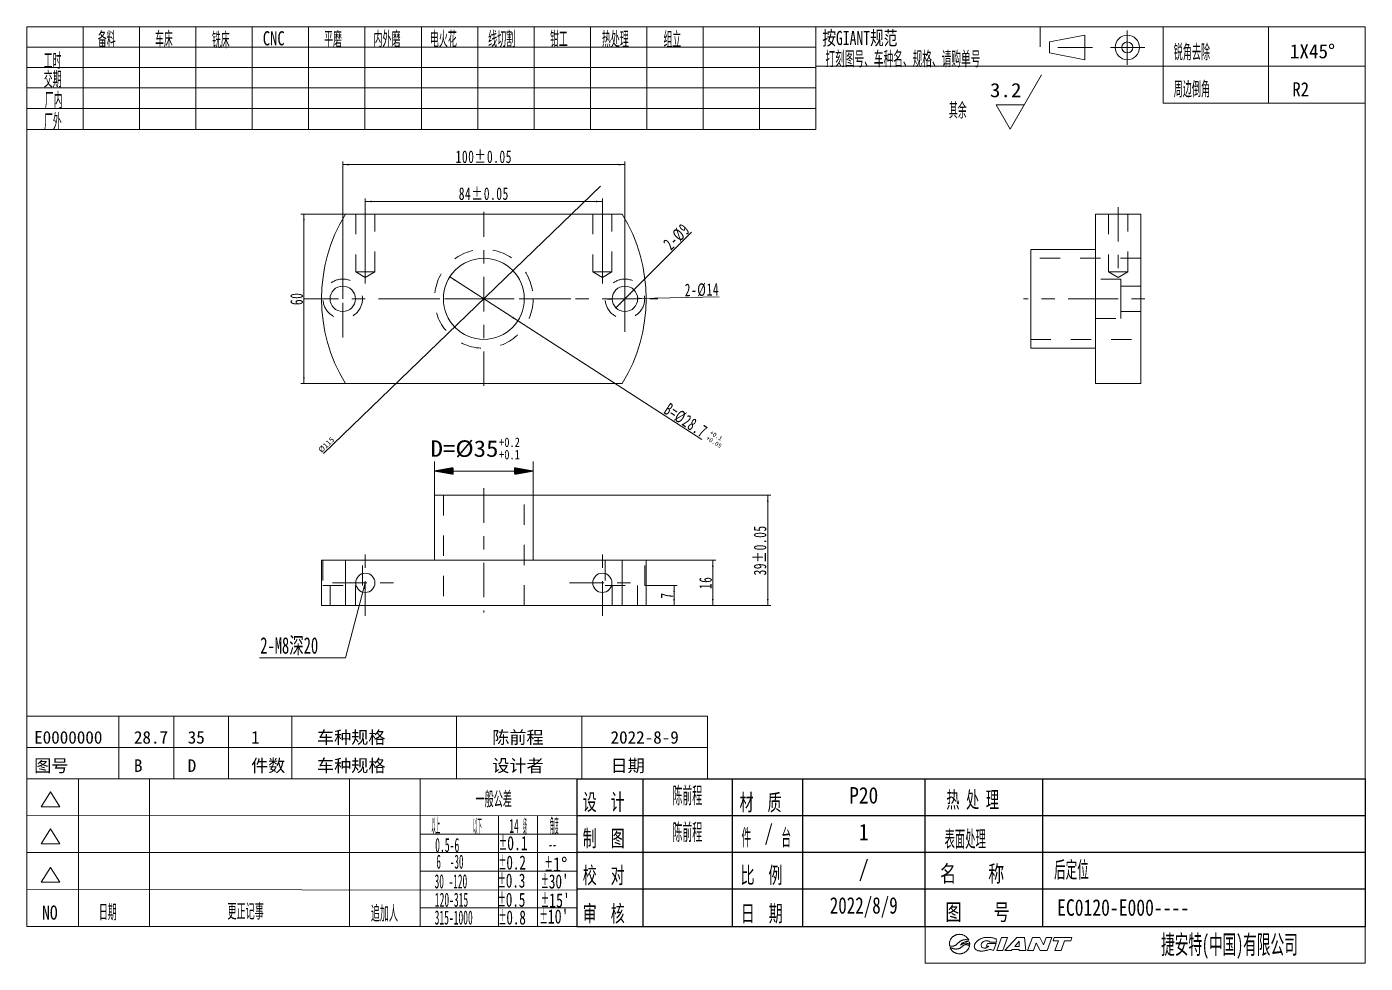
# Model space of a CAD drawing. Header units: millimetres. Extents: x 7 to 861, y -9 to 587.
import ezdxf

# ---------------------------------------------------------------- set-up
doc = ezdxf.new("R2010")
doc.units = ezdxf.units.MM
doc.linetypes.add('CENTER', pattern=[47.5, 22, -8.5, 8.5, -8.5])
doc.linetypes.add('DASHED', pattern=[25.719999, 12.86, -12.86])
doc.layers.get('0').update_dxf_attribs({"lineweight": 35})
for name, color, linetype, lineweight in [('1', 7, 'Continuous', 18), ('DIM', 7, 'Continuous', 18), ('尺寸线层', 3, 'Continuous', 18)]:
    doc.layers.add(name, color=color, linetype=linetype, lineweight=lineweight)
doc.styles.add('ACISOTS', font='')
doc.styles.add('blockfont', font='')
doc.styles.add('chinesef', font='')
doc.styles.add('chinesef_fs', font='')
doc.styles.add('标准', font='', dxfattribs={"width": 0.667})
doc.styles.get('ACISOTS').set_extended_font_data('宋体')
doc.styles.get('blockfont').set_extended_font_data('宋体')
doc.styles.get('chinesef').set_extended_font_data('宋体')
doc.styles.get('chinesef_fs').set_extended_font_data('宋体')
doc.styles.get('标准').set_extended_font_data('宋体')
doc.dimstyles.new('GB_尺寸', dxfattribs={"dimtxt": 8, "dimasz": 4, "dimexe": 2, "dimexo": 0, "dimtad": 1, "dimdsep": 46, "dimtxsty": '标准', "dimblk": '_CAXARROW', "dimcen": 0, "dimdle": 8, "dimazin": 2, "dimtfac": 0.707107, "dimtdec": 3, "dimtmove": 2, "dimatfit": 3, "dimfxl": 1, "dimfrac": 2, "dimtolj": 1, "dimarcsym": 1})

# ---------------------------------------------------------------- blocks, each defined once
blk = doc.blocks.new('*X2')
at = {"layer": '1', "color": 35, "linetype": 'Continuous', "lineweight": 18, "char_height": 6, "width": 52.9262, "attachment_point": 1, "line_spacing_factor": 0.903614, "style": 'blockfont'}
for s, insert in [('{\\W0.8139;+0.2}', (308.74, 325.63)), ('{\\W0.8139;+0.1}', (308.74, 317.77))]:
    blk.add_mtext(s, dxfattribs=dict(at, insert=insert))
blk = doc.blocks.new('LABLE3D_1')
at = {"layer": '1', "color": 35, "linetype": 'Continuous', "lineweight": 18, "insert": (-17.8395, 0.5075), "char_height": 3.5, "width": 25.208142, "attachment_point": 7, "style": 'chinesef'}
blk.add_mtext('{\\W0.6459;2-M8深20}', dxfattribs=at)
blk = doc.blocks.new('TabularNote1')
at = {"layer": '1', "color": 7, "linetype": 'Continuous', "lineweight": 25}
for p, q in [((124.42, 45.33), (138.42, 45.33)), ((124.42, 45.33), (124.42, 37.53)), ((138.42, 45.33), (138.42, 37.53)), ((138.42, 45.33), (157.42, 45.33)), ((157.42, 45.33), (157.42, 37.53)), ((157.42, 45.33), (172.42, 45.33)), ((172.42, 45.33), (172.42, 37.53)), ((172.42, 45.33), (198.42, 45.33)), ((198.42, 45.33), (198.42, 37.53)), ((198.42, 45.33), (223.42, 45.33)), ((223.42, 45.33), (223.42, 37.53)), ((223.42, 45.33), (292.02, 45.33)), ((292.02, 45.33), (292.02, 37.53)), ((124.42, 37.53), (138.42, 37.53)), ((124.42, 37.53), (124.42, 29.73)), ((138.42, 37.53), (157.42, 37.53)), ((138.42, 37.53), (138.42, 29.73)), ((157.42, 37.53), (172.42, 37.53)), ((157.42, 37.53), (157.42, 29.73)), ((172.42, 37.53), (198.42, 37.53)), ((172.42, 37.53), (172.42, 29.73)), ((198.42, 37.53), (223.42, 37.53)), ((198.42, 37.53), (198.42, 29.73)), ((223.42, 37.53), (292.02, 37.53)), ((223.42, 37.53), (223.42, 29.73)), ((292.02, 37.53), (292.02, 29.73)), ((124.42, 29.73), (138.42, 29.73)), ((124.42, 29.73), (124.42, 21.93)), ((138.42, 29.73), (157.42, 29.73)), ((138.42, 29.73), (138.42, 21.93)), ((157.42, 29.73), (172.42, 29.73)), ((157.42, 29.73), (157.42, 21.93)), ((172.42, 29.73), (198.42, 29.73)), ((172.42, 29.73), (172.42, 21.93)), ((198.42, 29.73), (223.42, 29.73)), ((198.42, 29.73), (198.42, 21.93)), ((223.42, 29.73), (292.02, 29.73)), ((223.42, 29.73), (223.42, 21.93)), ((292.02, 29.73), (292.02, 21.93)), ((124.42, 21.93), (138.42, 21.93)), ((124.42, 21.93), (124.42, 13.96)), ((138.42, 21.93), (157.42, 21.93)), ((138.42, 21.93), (138.42, 13.96)), ((157.42, 21.93), (172.42, 21.93)), ((157.42, 21.93), (157.42, 13.96)), ((172.42, 21.93), (198.42, 21.93)), ((172.42, 21.93), (172.42, 13.96)), ((198.42, 21.93), (223.42, 21.93)), ((198.42, 21.93), (198.42, 13.96)), ((223.42, 21.93), (292.02, 21.93)), ((223.42, 21.93), (223.42, 13.96)), ((292.02, 21.93), (292.02, 13.96)), ((124.42, 13.96), (138.42, 13.96)), ((138.42, 13.96), (157.42, 13.96)), ((157.42, 13.96), (172.42, 13.96)), ((172.42, 13.96), (198.42, 13.96)), ((198.42, 13.96), (223.42, 13.96)), ((223.42, 13.96), (292.02, 13.96))]:
    blk.add_line(p, q, dxfattribs=at)
at = {"layer": '1', "color": 5, "linetype": 'Continuous', "lineweight": 13, "char_height": 3.5, "line_spacing_factor": 0.903614}
for s, insert, width, attachment_point, style in [('{\\W0.4408;陈前程}', (147.92, 43.58), 12.6699, 2, 'chinesef_fs'), ('{\\W0.8638;P20}', (185.42, 43.58), 12.3297, 2, 'chinesef_fs'), ('{\\W0.4408;陈前程}', (147.92, 35.78), 12.6699, 2, 'chinesef_fs'), ('{\\W0.8553;1}', (185.42, 35.78), 2.4417, 2, 'blockfont'), ('{\\W0.9081;/}', (185.42, 27.98), 12.7489, 2, 'blockfont'), ('{\\W0.5151; 后定位}', (224.67, 25.83), 17.8472, 4, 'chinesef_fs'), ('{\\W0.7585;2022/8/9}', (185.42, 20.18), 29.573, 2, 'blockfont'), ('{\\W0.7858; EC0120-E000----}', (224.67, 17.95), 62.5348, 4, 'blockfont')]:
    blk.add_mtext(s, dxfattribs=dict(at, insert=insert, width=width, attachment_point=attachment_point, style=style))
blk = doc.blocks.new('*X5')
at = {"layer": '1', "linetype": 'Continuous', "lineweight": 13}
blk.add_hatch(color=0, dxfattribs=at).paths.add_polyline_path([(13.48, 47.76), (12.95, 43.76), (11.98, 44.02)], flags=0)
at = {"layer": '1', "color": 0, "linetype": 'Continuous', "lineweight": 13}
for p, q in [((13.48, 47.76), (0.9, 0)), ((0.9, 0), (0, 0)), ((0, 0), (0, 0))]:
    blk.add_line(p, q, dxfattribs=at)
blk = doc.blocks.new('*X6')
at = {"layer": '1', "linetype": 'Continuous', "lineweight": 13}
for points in [[(373.5, 485.92), (370.28, 483.5), (370.97, 482.78)], [(224.52, 342.2), (227.05, 345.34), (227.75, 344.62)]]:
    blk.add_hatch(color=2, dxfattribs=at).paths.add_polyline_path(points, flags=0)
at = {"layer": '1', "color": 2, "linetype": 'Continuous', "lineweight": 13}
blk.add_line((196.79, 315.45), (373.5, 485.92), dxfattribs=at)
at = {"layer": '1', "color": 2, "linetype": 'Continuous', "lineweight": 13, "insert": (198.55, 321.02), "char_height": 3.5, "width": 20.5307, "attachment_point": 5, "rotation": 43.96955, "style": 'blockfont'}
blk.add_mtext('%%C115', dxfattribs=at)
blk = doc.blocks.new('_CAXARROW')
blk.add_hatch(color=0).paths.add_polyline_path([(0, 0), (-1, 0.125), (-1, -0.125)], flags=0)
blk = doc.blocks.new('*X7')
at = {"layer": '尺寸线层', "linetype": 'Continuous'}
for points in [[(420.39, 231.2), (419.89, 227.2), (420.89, 227.2)], [(420.39, 218.6), (419.89, 222.6), (420.89, 222.6)]]:
    blk.add_hatch(color=0, dxfattribs=at).paths.add_polyline_path(points, flags=0)
at = {"layer": '尺寸线层', "color": 0, "linetype": 'Continuous'}
for p, q in [((401.61, 231.2), (422.39, 231.2)), ((420.39, 218.6), (420.39, 231.2)), ((402.51, 218.6), (422.39, 218.6))]:
    blk.add_line(p, q, dxfattribs=at)
at = {"layer": '尺寸线层', "color": 0, "insert": (415.85, 224.9), "char_height": 8, "width": 16, "attachment_point": 5, "rotation": 90, "line_spacing_factor": 1.15057, "style": '标准'}
blk.add_mtext('\\T1.1;7', dxfattribs=at)
blk = doc.blocks.new('*X8')
at = {"layer": '尺寸线层', "linetype": 'Continuous'}
for points in [[(445.06, 247.4), (445.56, 243.4), (444.56, 243.4)], [(445.06, 218.6), (445.56, 222.6), (444.56, 222.6)]]:
    blk.add_hatch(color=0, dxfattribs=at).paths.add_polyline_path(points, flags=0)
at = {"layer": '尺寸线层', "color": 0, "linetype": 'Continuous'}
for p, q in [((387.31, 247.4), (447.06, 247.4)), ((445.06, 247.4), (445.06, 218.6)), ((380.91, 218.6), (447.06, 218.6))]:
    blk.add_line(p, q, dxfattribs=at)
at = {"layer": '尺寸线层', "color": 0, "insert": (440.48, 233), "char_height": 8, "width": 16, "attachment_point": 5, "rotation": 90, "line_spacing_factor": 1.15057, "style": '标准'}
blk.add_mtext('\\T1.1;16', dxfattribs=at)
blk = doc.blocks.new('*X9')
at = {"layer": '尺寸线层', "linetype": 'Continuous'}
for points in [[(480.15, 288.8), (480.65, 284.8), (479.65, 284.8)], [(480.15, 218.6), (480.65, 222.6), (479.65, 222.6)]]:
    blk.add_hatch(color=0, dxfattribs=at).paths.add_polyline_path(points, flags=0)
at = {"layer": '尺寸线层', "color": 0, "linetype": 'Continuous'}
for p, q in [((330.51, 288.8), (482.15, 288.8)), ((480.15, 288.8), (480.15, 218.6)), ((387.31, 218.6), (482.15, 218.6))]:
    blk.add_line(p, q, dxfattribs=at)
at = {"layer": '尺寸线层', "color": 0, "insert": (475.21, 253.7), "char_height": 8, "width": 63.7816, "attachment_point": 5, "rotation": 90, "line_spacing_factor": 1.15057, "style": '标准'}
blk.add_mtext('\\T1.1;39%%P0.05', dxfattribs=at)
blk = doc.blocks.new('*X10')
at = {"layer": '尺寸线层', "linetype": 'Continuous'}
for points in [[(209.01, 499.64), (213.01, 500.14), (213.01, 499.14)], [(389.01, 499.64), (385.01, 500.14), (385.01, 499.14)]]:
    blk.add_hatch(color=0, dxfattribs=at).paths.add_polyline_path(points, flags=0)
at = {"layer": '尺寸线层', "color": 0, "linetype": 'Continuous'}
for p, q in [((209.01, 414.06), (209.01, 501.64)), ((209.01, 499.64), (389.01, 499.64)), ((389.01, 414.06), (389.01, 501.64))]:
    blk.add_line(p, q, dxfattribs=at)
at = {"layer": '尺寸线层', "color": 0, "insert": (299.01, 504.58), "char_height": 8, "width": 71.3414, "attachment_point": 5, "line_spacing_factor": 1.15057, "style": '标准'}
blk.add_mtext('\\T1.1;100%%P0.05', dxfattribs=at)
blk = doc.blocks.new('*X11')
at = {"layer": '尺寸线层', "linetype": 'Continuous'}
for points in [[(223.41, 476.11), (227.41, 476.61), (227.41, 475.61)], [(374.61, 476.11), (370.61, 476.61), (370.61, 475.61)]]:
    blk.add_hatch(color=0, dxfattribs=at).paths.add_polyline_path(points, flags=0)
at = {"layer": '尺寸线层', "color": 0, "linetype": 'Continuous'}
for p, q in [((223.41, 427.66), (223.41, 478.11)), ((223.41, 476.11), (374.61, 476.11)), ((374.61, 427.66), (374.61, 478.11))]:
    blk.add_line(p, q, dxfattribs=at)
at = {"layer": '尺寸线层', "color": 0, "insert": (299.01, 481.04), "char_height": 8, "width": 64.0201, "attachment_point": 5, "line_spacing_factor": 1.15057, "style": '标准'}
blk.add_mtext('\\T1.1;84%%P0.05', dxfattribs=at)
blk = doc.blocks.new('*X12')
at = {"layer": '尺寸线层', "linetype": 'Continuous'}
for points in [[(184.24, 468.06), (184.74, 464.06), (183.74, 464.06)], [(184.24, 360.06), (184.74, 364.06), (183.74, 364.06)]]:
    blk.add_hatch(color=0, dxfattribs=at).paths.add_polyline_path(points, flags=0)
at = {"layer": '尺寸线层', "color": 0, "linetype": 'Continuous'}
for p, q in [((210.72, 468.06), (182.24, 468.06)), ((184.24, 468.06), (184.24, 360.06)), ((210.72, 360.06), (182.24, 360.06))]:
    blk.add_line(p, q, dxfattribs=at)
at = {"layer": '尺寸线层', "color": 0, "insert": (179.64, 414.06), "char_height": 8, "width": 16, "attachment_point": 5, "rotation": 90, "line_spacing_factor": 1.15057, "style": '标准'}
blk.add_mtext('\\T1.1;60', dxfattribs=at)
blk = doc.blocks.new('*X13')
at = {"layer": '尺寸线层', "linetype": 'Continuous'}
for points in [[(277.3, 428.05), (280.39, 425.46), (280.93, 426.3)], [(320.72, 400.07), (317.09, 401.81), (317.63, 402.66)]]:
    blk.add_hatch(color=0, dxfattribs=at).paths.add_polyline_path(points, flags=0)
at = {"layer": '尺寸线层', "color": 0, "linetype": 'Continuous'}
blk.add_line((438.07, 324.46), (277.3, 428.05), dxfattribs=at)
at = {"layer": '尺寸线层', "color": 0, "insert": (427.79, 336.54), "char_height": 8, "width": 60.741, "attachment_point": 5, "rotation": 327.20665, "line_spacing_factor": 1.15057, "style": '标准'}
blk.add_mtext('\\T1.1;B=%%C28.7', dxfattribs=at)
blk = doc.blocks.new('*X14')
at = {"layer": '尺寸线层', "linetype": 'Continuous'}
for points in [[(394.74, 419.79), (392.26, 416.61), (391.56, 417.31)], [(383.29, 408.33), (386.47, 410.8), (385.76, 411.51)]]:
    blk.add_hatch(color=0, dxfattribs=at).paths.add_polyline_path(points, flags=0)
at = {"layer": '尺寸线层', "color": 0, "linetype": 'Continuous'}
blk.add_line((431.5, 456.6), (383.29, 408.33), dxfattribs=at)
at = {"layer": '尺寸线层', "color": 0, "insert": (422.07, 453.63), "char_height": 8, "width": 35.0805, "attachment_point": 5, "rotation": 45.03261, "line_spacing_factor": 1.15057, "style": '标准'}
blk.add_mtext('\\T1.1;2-%%C9', dxfattribs=at)
blk = doc.blocks.new('*X15')
at = {"layer": '尺寸线层', "linetype": 'Continuous'}
for points in [[(376.41, 413.78), (380.42, 413.37), (380.4, 414.37)], [(401.61, 414.34), (397.62, 413.75), (397.6, 414.75)]]:
    blk.add_hatch(color=0, dxfattribs=at).paths.add_polyline_path(points, flags=0)
at = {"layer": '尺寸线层', "color": 0, "linetype": 'Continuous'}
blk.add_line((449.21, 415.4), (376.41, 413.78), dxfattribs=at)
at = {"layer": '尺寸线层', "color": 0, "insert": (438.17, 419.76), "char_height": 8, "width": 43.7731, "attachment_point": 5, "rotation": 1.27747, "line_spacing_factor": 1.15057, "style": '标准'}
blk.add_mtext('\\T1.1;2-%%C14', dxfattribs=at)

msp = doc.modelspace()

# ---------------------------------------------------------------- hatches: boundary and pattern name
at = {"layer": '1', "linetype": 'Continuous', "lineweight": 13}
h = msp.add_hatch(dxfattribs=at)
h.set_pattern_fill('ANSI31', color=35, style=0, pattern_type=0)
h.set_pattern_definition([(45, (0, 0), (-0.041758191, 0.041758191), [])])
h.paths.add_polyline_path([(267.511, 304.285), (279.511, 306.401), (279.511, 302.169)], flags=0)
h = msp.add_hatch(dxfattribs=at)
h.set_pattern_fill('ANSI31', color=35, style=0, pattern_type=0)
h.set_pattern_definition([(45, (0, 0), (-0.041758191, 0.041758191), [])])
h.paths.add_polyline_path([(330.511, 304.285), (318.511, 302.169), (318.511, 306.401)], flags=0)

# ---------------------------------------------------------------- linework, layer by layer
at = {"layer": '1', "color": 2, "linetype": 'Continuous', "lineweight": 18}
for p, q in [((7.456, 587.484), (861.251, 587.484)), ((7.456, 587.484), (7.456, 13.959)), ((861.251, 13.959), (861.251, 587.484)), ((7.456, 13.959), (358.343, 13.959))]:
    msp.add_line(p, q, dxfattribs=at)
at = {"layer": '1', "color": 7, "linetype": 'Continuous', "lineweight": 18}
for p, q in [((43.414, 587.484), (43.414, 522.037)), ((79.372, 587.484), (79.372, 522.037)), ((79.372, 587.484), (79.372, 522.037)), ((115.33, 587.484), (115.33, 522.037)), ((151.288, 587.484), (151.288, 522.037)), ((187.246, 587.484), (187.246, 522.037)), ((187.246, 587.484), (187.246, 522.037)), ((223.204, 587.484), (223.204, 522.037)), ((259.161, 587.484), (259.161, 522.037)), ((295.119, 587.484), (295.119, 522.037)), ((331.077, 587.484), (331.077, 522.037)), ((367.035, 587.484), (367.035, 522.037)), ((402.993, 587.484), (402.993, 522.037)), ((438.951, 587.484), (438.951, 522.037)), ((474.909, 587.484), (474.909, 522.037)), ((510.867, 587.484), (510.867, 522.037)), ((659.895, 577.839), (682.482, 582.107)), ((682.482, 582.107), (682.482, 566.506)), ((732.456, 587.484), (732.456, 562.484)), ((799.487, 562.484), (799.487, 587.484)), ((7.456, 574.487), (510.867, 574.487)), ((659.895, 577.839), (659.895, 570.774)), ((659.895, 570.774), (682.482, 566.506)), ((732.456, 563.877), (732.456, 538.877)), ((799.487, 538.877), (799.487, 563.877)), ((7.456, 561.489), (510.867, 561.489)), ((653.981, 562.484), (510.867, 562.484)), ((634.785, 522.255), (654.788, 556.901)), ((732.456, 562.484), (653.981, 562.484)), ((732.456, 562.484), (861.251, 562.484)), ((7.456, 548.491), (510.867, 548.491)), ((732.456, 540.269), (732.456, 538.877)), ((732.456, 538.877), (861.251, 538.877)), ((732.456, 538.877), (861.251, 538.877)), ((799.487, 538.877), (799.487, 540.269)), ((7.456, 535.494), (510.867, 535.494)), ((625.795, 537.826), (643.775, 537.826)), ((625.795, 537.826), (634.785, 522.255)), ((7.456, 522.037), (510.867, 522.037)), ((7.456, 108.076), (358.343, 108.076)), ((40.534, 13.959), (40.534, 108.076)), ((85.817, 13.959), (85.817, 108.076)), ((213.311, 13.959), (213.311, 108.076)), ((258.344, 13.959), (258.344, 108.076)), ((358.343, 13.959), (358.343, 108.076)), ((22.581, 99.758), (16.675, 90.223)), ((22.581, 99.758), (28.487, 90.223)), ((16.675, 90.223), (28.487, 90.223)), ((7.456, 84.547), (358.287, 84.582)), ((308.344, 13.959), (308.344, 84.547)), ((333.343, 13.959), (333.343, 84.547)), ((22.581, 76.147), (16.675, 66.612)), ((22.581, 76.147), (28.487, 66.612)), ((258.344, 72.782), (358.343, 72.782)), ((7.456, 61.017), (358.343, 61.017)), ((16.675, 66.612), (28.487, 66.612)), ((22.581, 51.628), (16.675, 42.093)), ((22.581, 51.628), (28.487, 42.093)), ((258.344, 49.253), (358.343, 49.253)), ((7.456, 37.488), (358.287, 37.032)), ((16.675, 42.093), (28.487, 42.093)), ((258.344, 25.723), (358.343, 25.723)), ((580.527, -9.489), (580.587, 14.082)), ((600.465, 8.626), (600.168, 8.526)), ((600.782, 8.716), (600.465, 8.626)), ((601.102, 8.79), (600.782, 8.716)), ((601.426, 8.848), (601.102, 8.79)), ((601.752, 8.891), (601.426, 8.848)), ((602.08, 8.917), (601.752, 8.891)), ((602.409, 8.928), (602.08, 8.917)), ((602.738, 8.922), (602.409, 8.928)), ((603.066, 8.901), (602.738, 8.922)), ((603.393, 8.863), (603.066, 8.901)), ((603.718, 8.81), (603.393, 8.863)), ((604.039, 8.74), (603.718, 8.81)), ((604.357, 8.656), (604.039, 8.74)), ((604.67, 8.555), (604.357, 8.656)), ((604.978, 8.439), (604.67, 8.555)), ((861.251, -9.489), (861.251, 13.959)), ((595.998, 3.129), (595.984, 2.816)), ((595.984, 2.816), (595.987, 2.502)), ((595.987, 2.502), (596.007, 2.189)), ((596.027, 3.441), (595.998, 3.129)), ((596.007, 2.189), (596.043, 1.878)), ((596.074, 3.752), (596.027, 3.441)), ((596.043, 1.878), (596.096, 1.568)), ((596.136, 4.059), (596.074, 3.752)), ((596.096, 1.568), (596.32, 1.511)), ((596.215, 4.363), (596.136, 4.059)), ((596.309, 4.662), (596.215, 4.363)), ((596.418, 4.956), (596.309, 4.662)), ((596.32, 1.511), (596.548, 1.47)), ((596.397, 0.536), (596.507, 0.274)), ((596.608, 0.447), (596.397, 0.536)), ((596.543, 5.244), (596.418, 4.956)), ((596.507, 0.274), (596.628, 0.018)), ((596.682, 5.525), (596.543, 5.244)), ((596.548, 1.47), (596.777, 1.439)), ((596.819, 0.357), (596.608, 0.447)), ((596.628, 0.018), (596.762, -0.232)), ((596.836, 5.798), (596.682, 5.525)), ((596.777, 1.439), (597.007, 1.415)), ((597.028, 0.265), (596.819, 0.357)), ((597.003, 6.063), (596.836, 5.798)), ((597.184, 6.32), (597.003, 6.063)), ((597.007, 1.415), (597.238, 1.398)), ((597.239, 0.175), (597.028, 0.265)), ((597.377, 6.567), (597.184, 6.32)), ((597.238, 1.398), (597.469, 1.389)), ((597.45, 0.087), (597.239, 0.175)), ((597.583, 6.804), (597.377, 6.567)), ((597.664, 0.005), (597.45, 0.087)), ((597.469, 1.389), (597.701, 1.387)), ((597.8, 7.03), (597.583, 6.804)), ((597.88, -0.072), (597.664, 0.005)), ((597.701, 1.387), (597.932, 1.393)), ((598.027, 7.246), (597.8, 7.03)), ((597.932, 1.393), (598.163, 1.408)), ((598.266, 7.45), (598.027, 7.246)), ((598.163, 1.408), (598.393, 1.433)), ((598.514, 7.642), (598.266, 7.45)), ((598.393, 1.433), (598.622, 1.469)), ((598.771, 7.822), (598.514, 7.642)), ((598.622, 1.469), (598.848, 1.518)), ((599.036, 7.989), (598.771, 7.822)), ((598.848, 1.518), (599.071, 1.581)), ((599.309, 8.143), (599.036, 7.989)), ((599.071, 1.581), (599.289, 1.658)), ((599.289, 1.658), (599.502, 1.749)), ((599.589, 8.285), (599.309, 8.143)), ((599.502, 1.749), (599.708, 1.855)), ((599.876, 8.412), (599.589, 8.285)), ((599.708, 1.855), (599.906, 1.974)), ((600.168, 8.526), (599.876, 8.412)), ((599.906, 1.974), (600.097, 2.105)), ((600.097, 2.105), (600.281, 2.245)), ((600.281, 2.245), (600.459, 2.393)), ((600.459, 2.393), (600.633, 2.546)), ((600.633, 2.546), (600.803, 2.703)), ((600.803, 2.703), (600.971, 2.862)), ((600.971, 2.862), (601.138, 3.022)), ((601.138, 3.022), (601.306, 3.181)), ((601.306, 3.181), (601.475, 3.34)), ((601.475, 3.34), (601.645, 3.496)), ((601.645, 3.496), (601.818, 3.65)), ((601.818, 3.65), (601.994, 3.801)), ((601.994, 3.801), (602.173, 3.947)), ((602.173, 3.947), (602.356, 4.09)), ((602.356, 4.09), (602.542, 4.227)), ((602.574, 0.055), (602.364, -0.037)), ((602.542, 4.227), (602.732, 4.36)), ((602.779, 0.157), (602.574, 0.055)), ((602.732, 4.36), (602.925, 4.487)), ((602.979, 0.268), (602.779, 0.157)), ((602.925, 4.487), (603.122, 4.608)), ((603.175, 0.387), (602.979, 0.268)), ((602.995, 1.97), (603.205, 2.25)), ((603.285, 2.139), (602.995, 1.97)), ((603.122, 4.608), (603.323, 4.724)), ((603.365, 0.514), (603.175, 0.387)), ((603.205, 2.25), (603.429, 2.519)), ((603.577, 2.306), (603.285, 2.139)), ((603.323, 4.724), (603.527, 4.832)), ((603.551, 0.648), (603.365, 0.514)), ((603.429, 2.519), (603.669, 2.774)), ((603.527, 4.832), (603.735, 4.934)), ((603.732, 0.789), (603.551, 0.648)), ((603.87, 2.469), (603.577, 2.306)), ((603.669, 2.774), (603.924, 3.014)), ((603.908, 0.934), (603.732, 0.789)), ((603.735, 4.934), (603.946, 5.03)), ((604.167, 2.626), (603.87, 2.469)), ((604.082, 1.083), (603.908, 0.934)), ((603.924, 3.014), (604.195, 3.235)), ((603.946, 5.03), (604.16, 5.118)), ((604.254, 1.234), (604.082, 1.083)), ((604.16, 5.118), (604.377, 5.198)), ((604.469, 2.773), (604.167, 2.626)), ((604.195, 3.235), (604.481, 3.437)), ((604.425, 1.386), (604.254, 1.234)), ((604.377, 5.198), (604.597, 5.271)), ((604.598, 1.537), (604.425, 1.386)), ((604.776, 2.909), (604.469, 2.773)), ((604.481, 3.437), (604.781, 3.618)), ((604.597, 5.271), (604.819, 5.336)), ((604.773, 1.684), (604.598, 1.537)), ((604.954, 1.824), (604.773, 1.684)), ((605.089, 3.03), (604.776, 2.909)), ((604.781, 3.618), (605.092, 3.779)), ((604.819, 5.336), (605.043, 5.393)), ((605.142, 1.955), (604.954, 1.824)), ((605.28, 8.308), (604.978, 8.439)), ((605.043, 5.393), (605.269, 5.441)), ((605.409, 3.13), (605.089, 3.03)), ((605.092, 3.779), (605.413, 3.919)), ((605.338, 2.073), (605.142, 1.955)), ((605.269, 5.441), (605.498, 5.481)), ((605.575, 8.163), (605.28, 8.308)), ((605.544, 2.173), (605.338, 2.073)), ((605.736, 3.206), (605.409, 3.13)), ((605.413, 3.919), (605.742, 4.038)), ((605.498, 5.481), (605.727, 5.511)), ((605.758, 2.254), (605.544, 2.173)), ((605.862, 8.002), (605.575, 8.163)), ((605.727, 5.511), (605.958, 5.532)), ((606.068, 3.255), (605.736, 3.206)), ((605.742, 4.038), (606.078, 4.137)), ((605.979, 2.313), (605.758, 2.254)), ((606.141, 7.828), (605.862, 8.002)), ((605.958, 5.532), (606.189, 5.543)), ((606.205, 2.35), (605.979, 2.313)), ((606.404, 3.274), (606.068, 3.255)), ((606.078, 4.137), (606.419, 4.214)), ((606.411, 7.639), (606.141, 7.828)), ((606.189, 5.543), (606.42, 5.544)), ((606.433, 2.366), (606.205, 2.35)), ((606.739, 3.265), (606.404, 3.274)), ((606.67, 7.437), (606.411, 7.639)), ((606.419, 4.214), (606.765, 4.269)), ((606.42, 5.544), (606.651, 5.535)), ((606.662, 2.364), (606.433, 2.366)), ((606.651, 5.535), (606.882, 5.516)), ((606.891, 2.345), (606.662, 2.364)), ((606.919, 7.222), (606.67, 7.437)), ((607.073, 3.229), (606.739, 3.265)), ((606.765, 4.269), (607.114, 4.299)), ((606.882, 5.516), (607.112, 5.486)), ((607.117, 2.313), (606.891, 2.345)), ((607.157, 6.994), (606.919, 7.222)), ((607.403, 3.168), (607.073, 3.229)), ((607.112, 5.486), (607.339, 5.445)), ((607.114, 4.299), (607.464, 4.3)), ((607.342, 2.27), (607.117, 2.313)), ((607.382, 6.755), (607.157, 6.994)), ((607.339, 5.445), (607.565, 5.394)), ((607.565, 2.216), (607.342, 2.27)), ((607.595, 6.503), (607.382, 6.755)), ((607.728, 3.083), (607.403, 3.168)), ((607.464, 4.3), (607.813, 4.27)), ((607.565, 5.394), (607.788, 5.333)), ((607.785, 2.155), (607.565, 2.216)), ((607.794, 6.241), (607.595, 6.503)), ((608.046, 2.976), (607.728, 3.083)), ((608.004, 2.086), (607.785, 2.155)), ((607.788, 5.333), (608.009, 5.263)), ((607.978, 5.969), (607.794, 6.241)), ((607.813, 4.27), (608.156, 4.202)), ((608.148, 5.688), (607.978, 5.969)), ((608.22, 2.011), (608.004, 2.086)), ((608.009, 5.263), (608.227, 5.184)), ((608.355, 2.845), (608.046, 2.976)), ((608.303, 5.397), (608.148, 5.688)), ((608.156, 4.202), (608.488, 4.092)), ((608.435, 1.931), (608.22, 2.011)), ((608.224, -0.112), (608.352, 0.141)), ((608.227, 5.184), (608.442, 5.099)), ((608.442, 5.099), (608.303, 5.397)), ((608.352, 0.141), (608.468, 0.4)), ((608.652, 2.689), (608.355, 2.845)), ((608.647, 1.847), (608.435, 1.931)), ((608.468, 0.4), (608.572, 0.664)), ((608.488, 4.092), (608.808, 3.95)), ((608.572, 0.664), (608.663, 0.932)), ((608.859, 1.759), (608.647, 1.847)), ((608.933, 2.505), (608.652, 2.689)), ((608.663, 0.932), (608.741, 1.205)), ((608.741, 1.205), (608.807, 1.481)), ((608.807, 1.481), (608.859, 1.759)), ((608.808, 3.95), (608.861, 3.664)), ((608.861, 3.664), (608.9, 3.376)), ((608.9, 3.376), (608.925, 3.086)), ((608.925, 3.086), (608.936, 2.796)), ((608.936, 2.796), (608.933, 2.505)), ((611.909, 1.548), (611.888, 1.218)), ((611.888, 1.218), (611.906, 0.888)), ((611.906, 0.888), (611.968, 0.564)), ((611.966, 1.873), (611.909, 1.548)), ((612.054, 2.192), (611.966, 1.873)), ((611.968, 0.564), (612.075, 0.251)), ((612.17, 2.501), (612.054, 2.192)), ((612.075, 0.251), (612.224, -0.043)), ((612.309, 2.801), (612.17, 2.501)), ((612.467, 3.091), (612.309, 2.801)), ((612.644, 3.37), (612.467, 3.091)), ((612.836, 3.639), (612.644, 3.37)), ((613.041, 3.898), (612.836, 3.639)), ((613.259, 4.147), (613.041, 3.898)), ((613.488, 4.386), (613.259, 4.147)), ((613.726, 4.614), (613.488, 4.386)), ((613.974, 4.833), (613.726, 4.614)), ((614.23, 5.042), (613.974, 4.833)), ((614.494, 5.241), (614.23, 5.042)), ((614.765, 5.43), (614.494, 5.241)), ((615.043, 5.61), (614.765, 5.43)), ((615.327, 5.779), (615.043, 5.61)), ((615.617, 5.937), (615.327, 5.779)), ((615.912, 6.085), (615.617, 5.937)), ((616.213, 6.222), (615.912, 6.085)), ((616.519, 6.348), (616.213, 6.222)), ((616.258, 2.099), (616.295, 2.446)), ((616.282, 1.75), (616.258, 2.099)), ((616.37, 1.412), (616.282, 1.75)), ((616.295, 2.446), (616.389, 2.783)), ((616.521, 1.097), (616.37, 1.412)), ((616.389, 2.783), (616.532, 3.102)), ((616.829, 6.463), (616.519, 6.348)), ((616.729, 0.817), (616.521, 1.097)), ((616.532, 3.102), (616.719, 3.397)), ((616.719, 3.397), (616.941, 3.667)), ((616.986, 0.581), (616.729, 0.817)), ((617.143, 6.567), (616.829, 6.463)), ((616.941, 3.667), (617.193, 3.91)), ((617.282, 0.394), (616.986, 0.581)), ((617.46, 6.658), (617.143, 6.567)), ((617.193, 3.91), (617.469, 4.125)), ((617.605, 0.26), (617.282, 0.394)), ((617.781, 6.738), (617.46, 6.658)), ((617.469, 4.125), (617.765, 4.311)), ((617.944, 0.178), (617.605, 0.26)), ((617.765, 4.311), (618.076, 4.47)), ((618.104, 6.807), (617.781, 6.738)), ((618.292, 0.144), (617.944, 0.178)), ((618.076, 4.47), (618.4, 4.602)), ((618.43, 6.864), (618.104, 6.807)), ((618.642, 0.153), (618.292, 0.144)), ((618.4, 4.602), (618.734, 4.706)), ((618.757, 6.91), (618.43, 6.864)), ((618.988, 0.202), (618.642, 0.153)), ((618.734, 4.706), (619.075, 4.784)), ((619.086, 6.945), (618.757, 6.91)), ((619.328, 0.285), (618.988, 0.202)), ((619.075, 4.784), (619.421, 4.834)), ((619.415, 6.97), (619.086, 6.945)), ((619.659, 0.397), (619.328, 0.285)), ((619.745, 6.985), (619.415, 6.97)), ((619.421, 4.834), (619.77, 4.855)), ((620.216, 3.05), (619.448, 1.284)), ((619.448, 1.284), (621.159, 1.284)), ((619.98, 0.536), (619.659, 0.397)), ((620.076, 6.992), (619.745, 6.985)), ((619.77, 4.855), (620.12, 4.847)), ((620.291, 0.696), (619.98, 0.536)), ((620.406, 6.992), (620.076, 6.992)), ((620.12, 4.847), (620.467, 4.807)), ((625.877, 3.05), (620.216, 3.05)), ((620.591, 0.876), (620.291, 0.696)), ((620.737, 6.984), (620.406, 6.992)), ((620.467, 4.807), (620.808, 4.729)), ((620.88, 1.072), (620.591, 0.876)), ((621.067, 6.97), (620.737, 6.984)), ((620.808, 4.729), (621.136, 4.608)), ((621.159, 1.284), (620.88, 1.072)), ((621.397, 6.951), (621.067, 6.97)), ((621.136, 4.608), (621.438, 4.432)), ((621.727, 6.926), (621.397, 6.951)), ((621.438, 4.432), (621.685, 4.187)), ((621.685, 4.187), (621.819, 3.867)), ((622.056, 6.896), (621.727, 6.926)), ((621.819, 3.867), (626.045, 3.867)), ((622.385, 6.861), (622.056, 6.896)), ((622.713, 6.821), (622.385, 6.861)), ((623.04, 6.775), (622.713, 6.821)), ((623.366, 6.722), (623.04, 6.775)), ((623.691, 6.661), (623.366, 6.722)), ((624.014, 6.59), (623.691, 6.661)), ((624.334, 6.506), (624.014, 6.59)), ((624.028, -1.389), (625.877, 3.05)), ((624.649, 6.406), (624.334, 6.506)), ((624.956, 6.285), (624.649, 6.406)), ((625.252, 6.138), (624.956, 6.285)), ((625.529, 5.958), (625.252, 6.138)), ((625.774, 5.736), (625.529, 5.958)), ((625.97, 5.471), (625.774, 5.736)), ((626.103, 5.169), (625.97, 5.471)), ((626.045, 3.867), (626.125, 4.188)), ((626.166, 4.845), (626.103, 5.169)), ((626.125, 4.188), (626.17, 4.515)), ((626.17, 4.515), (626.166, 4.845)), ((629.217, 6.826), (626.192, -1.389)), ((633.082, 6.826), (629.217, 6.826)), ((630.056, -1.389), (633.082, 6.826)), ((638.956, 6.826), (631.315, -1.389)), ((637.699, 1.195), (640.59, 4.61)), ((640.59, 1.195), (637.699, 1.195)), ((643.947, 6.826), (638.956, 6.826)), ((640.59, 4.61), (640.59, 1.195)), ((644.786, -1.389), (643.947, 6.826)), ((645.89, -1.389), (648.915, 6.826)), ((648.915, 6.826), (653.729, 6.826)), ((651.429, 3.459), (649.644, -1.389)), ((653.84, -1.389), (651.429, 3.459)), ((653.729, 6.826), (655.975, 2.311)), ((655.975, 2.311), (657.638, 6.826)), ((657.638, 6.826), (661.282, 6.826)), ((661.282, 6.826), (658.256, -1.389)), ((662.894, 6.826), (662.162, 4.839)), ((662.162, 4.839), (665.585, 4.839)), ((674.156, 6.826), (662.894, 6.826)), ((665.585, 4.839), (663.291, -1.389)), ((667.2, -1.389), (669.494, 4.839)), ((669.494, 4.839), (673.424, 4.839)), ((673.424, 4.839), (674.156, 6.826)), ((596.762, -0.232), (596.907, -0.476)), ((596.907, -0.476), (597.063, -0.713)), ((597.063, -0.713), (597.229, -0.942)), ((597.229, -0.942), (597.406, -1.164)), ((597.406, -1.164), (597.593, -1.377)), ((597.593, -1.377), (597.789, -1.582)), ((597.789, -1.582), (597.994, -1.778)), ((598.098, -0.142), (597.88, -0.072)), ((597.994, -1.778), (598.207, -1.964)), ((598.318, -0.205), (598.098, -0.142)), ((598.207, -1.964), (598.429, -2.141)), ((598.54, -0.261), (598.318, -0.205)), ((598.429, -2.141), (598.658, -2.308)), ((598.763, -0.31), (598.54, -0.261)), ((598.658, -2.308), (598.895, -2.464)), ((598.989, -0.352), (598.763, -0.31)), ((598.895, -2.464), (599.138, -2.611)), ((599.215, -0.386), (598.989, -0.352)), ((599.138, -2.611), (599.387, -2.746)), ((599.442, -0.413), (599.215, -0.386)), ((599.387, -2.746), (599.641, -2.871)), ((599.67, -0.433), (599.442, -0.413)), ((599.641, -2.871), (599.901, -2.985)), ((599.899, -0.446), (599.67, -0.433)), ((600.128, -0.451), (599.899, -0.446)), ((599.901, -2.985), (600.165, -3.087)), ((600.357, -0.448), (600.128, -0.451)), ((600.165, -3.087), (600.434, -3.178)), ((600.585, -0.438), (600.357, -0.448)), ((600.434, -3.178), (600.706, -3.258)), ((600.814, -0.419), (600.585, -0.438)), ((600.706, -3.258), (600.981, -3.326)), ((601.041, -0.392), (600.814, -0.419)), ((600.981, -3.326), (601.259, -3.382)), ((601.267, -0.356), (601.041, -0.392)), ((601.259, -3.382), (601.539, -3.427)), ((601.491, -0.311), (601.267, -0.356)), ((601.714, -0.257), (601.491, -0.311)), ((601.539, -3.427), (601.821, -3.46)), ((601.934, -0.193), (601.714, -0.257)), ((601.821, -3.46), (602.103, -3.481)), ((602.151, -0.12), (601.934, -0.193)), ((602.103, -3.481), (602.387, -3.49)), ((602.364, -0.037), (602.151, -0.12)), ((602.387, -3.49), (602.67, -3.487)), ((602.67, -3.487), (602.953, -3.472)), ((602.953, -3.472), (603.236, -3.445)), ((603.236, -3.445), (603.517, -3.407)), ((603.517, -3.407), (603.796, -3.357)), ((603.796, -3.357), (604.072, -3.295)), ((604.072, -3.295), (604.346, -3.221)), ((604.346, -3.221), (604.617, -3.136)), ((604.617, -3.136), (604.883, -3.039)), ((604.883, -3.039), (605.145, -2.931)), ((605.145, -2.931), (605.403, -2.812)), ((605.403, -2.812), (605.655, -2.682)), ((605.655, -2.682), (605.901, -2.541)), ((605.901, -2.541), (606.141, -2.39)), ((606.141, -2.39), (606.373, -2.228)), ((606.373, -2.228), (606.599, -2.057)), ((606.599, -2.057), (606.817, -1.875)), ((606.817, -1.875), (607.026, -1.684)), ((607.026, -1.684), (607.227, -1.484)), ((607.227, -1.484), (607.419, -1.275)), ((607.419, -1.275), (607.601, -1.058)), ((607.601, -1.058), (607.773, -0.832)), ((607.773, -0.832), (607.934, -0.599)), ((607.934, -0.599), (608.085, -0.359)), ((608.085, -0.359), (608.224, -0.112)), ((612.224, -0.043), (612.413, -0.315)), ((612.413, -0.315), (612.635, -0.56)), ((612.635, -0.56), (612.883, -0.777)), ((612.883, -0.777), (613.153, -0.968)), ((613.153, -0.968), (613.44, -1.133)), ((613.44, -1.133), (613.739, -1.274)), ((613.739, -1.274), (614.047, -1.393)), ((614.047, -1.393), (614.362, -1.493)), ((614.362, -1.493), (614.683, -1.574)), ((614.683, -1.574), (615.007, -1.639)), ((615.007, -1.639), (615.334, -1.689)), ((615.334, -1.689), (615.663, -1.724)), ((615.663, -1.724), (615.992, -1.747)), ((615.992, -1.747), (616.323, -1.758)), ((616.323, -1.758), (616.654, -1.757)), ((616.654, -1.757), (616.984, -1.745)), ((616.984, -1.745), (617.314, -1.724)), ((617.314, -1.724), (617.643, -1.693)), ((617.643, -1.693), (617.969, -1.652)), ((617.969, -1.652), (618.296, -1.604)), ((618.296, -1.604), (618.622, -1.546)), ((618.622, -1.546), (618.946, -1.481)), ((618.946, -1.481), (619.268, -1.409)), ((619.268, -1.409), (619.589, -1.331)), ((619.589, -1.331), (619.909, -1.247)), ((619.909, -1.247), (620.227, -1.158)), ((620.227, -1.158), (620.545, -1.067)), ((620.545, -1.067), (620.863, -0.976)), ((620.863, -0.976), (621.182, -0.891)), ((621.182, -0.891), (621.505, -0.819)), ((621.505, -0.819), (621.832, -0.771)), ((621.832, -0.771), (622.162, -0.76)), ((622.162, -0.76), (622.49, -0.796)), ((622.49, -0.796), (622.811, -0.873)), ((622.811, -0.873), (623.124, -0.981)), ((623.124, -0.981), (623.429, -1.107)), ((623.429, -1.107), (623.73, -1.245)), ((623.73, -1.245), (624.028, -1.389)), ((626.192, -1.389), (630.056, -1.389)), ((631.315, -1.389), (635.511, -1.389)), ((635.511, -1.389), (636.109, -0.682)), ((636.109, -0.682), (640.59, -0.682)), ((640.59, -0.682), (640.59, -1.389)), ((640.59, -1.389), (644.786, -1.389)), ((649.644, -1.389), (645.89, -1.389)), ((658.256, -1.389), (653.84, -1.389)), ((663.291, -1.389), (667.2, -1.389))]:
    msp.add_line(p, q, dxfattribs=at)
at = {"layer": '1', "color": 5, "linetype": 'DASHED', "lineweight": 18}
msp.add_line((653.981, 587.484), (653.981, 562.484), dxfattribs=at)
at = {"layer": '1', "color": 1, "linetype": 'CENTER', "lineweight": 18}
for p, q in [((709.49, 563.142), (709.49, 585.471)), ((687.18, 574.307), (658.259, 574.307)), ((720.661, 574.307), (698.319, 574.307))]:
    msp.add_line(p, q, dxfattribs=at)
at = {"layer": '1', "color": 8, "linetype": 'CENTER', "lineweight": 13}
for p, q in [((223.411, 475.558), (223.411, 423.838)), ((223.411, 475.558), (223.411, 423.838)), ((374.611, 475.558), (374.611, 423.838)), ((374.611, 475.558), (374.611, 423.838)), ((703.636, 472.558), (703.636, 426.838)), ((299.011, 358.558), (299.011, 469.558)), ((209.011, 389.458), (209.011, 438.658)), ((389.011, 393.058), (389.011, 435.058)), ((184.411, 414.058), (410.011, 414.058)), ((243.511, 414.058), (354.511, 414.058)), ((693.736, 414.058), (643.336, 414.058)), ((681.736, 414.058), (725.536, 414.058)), ((299.011, 293.304), (299.011, 214.104)), ((223.411, 212.004), (223.411, 254.004)), ((374.611, 212.004), (374.611, 254.004)), ((202.411, 233.004), (244.411, 233.004)), ((353.611, 233.004), (395.611, 233.004))]:
    msp.add_line(p, q, dxfattribs=at)
at = {"layer": '1', "color": 155, "linetype": 'Continuous', "lineweight": 18}
for p, q in [((210.715, 468.058), (387.308, 468.058)), ((689.236, 468.058), (689.236, 360.058)), ((689.236, 468.058), (718.036, 468.058)), ((718.036, 468.058), (718.036, 360.058)), ((647.836, 414.058), (647.836, 445.558)), ((689.236, 445.558), (647.836, 445.558)), ((647.836, 382.558), (647.836, 414.058)), ((647.836, 382.558), (689.236, 382.558)), ((210.715, 360.058), (387.308, 360.058)), ((689.236, 360.058), (718.036, 360.058)), ((330.511, 288.804), (267.511, 288.804)), ((267.511, 288.804), (267.511, 247.404)), ((330.511, 247.404), (330.511, 288.804)), ((210.715, 247.404), (195.511, 247.404)), ((195.511, 247.404), (195.511, 218.604)), ((210.715, 247.404), (210.715, 218.604)), ((210.715, 247.404), (387.308, 247.404)), ((402.511, 247.404), (387.308, 247.404)), ((387.308, 247.404), (387.308, 218.604)), ((402.511, 218.604), (402.511, 247.404)), ((210.715, 218.604), (195.511, 218.604)), ((210.715, 218.604), (387.308, 218.604)), ((402.511, 218.604), (387.308, 218.604))]:
    msp.add_line(p, q, dxfattribs=at)
at = {"layer": '1', "color": 155, "linetype": 'DASHED', "lineweight": 13}
for p, q in [((217.291, 468.058), (217.291, 431.338)), ((229.531, 431.338), (229.531, 468.058)), ((368.491, 468.058), (368.491, 431.338)), ((380.731, 431.338), (380.731, 468.058)), ((697.516, 468.058), (697.516, 431.338)), ((709.756, 431.338), (709.756, 468.058)), ((718.036, 439.888), (647.836, 439.888)), ((217.291, 431.338), (223.411, 431.338)), ((217.291, 431.338), (223.411, 427.661)), ((223.411, 431.338), (229.531, 431.338)), ((223.411, 427.661), (229.531, 431.338)), ((380.731, 431.338), (368.491, 431.338)), ((368.491, 431.338), (374.611, 427.661)), ((374.611, 427.661), (380.731, 431.338)), ((697.516, 431.338), (709.756, 431.338)), ((697.516, 431.338), (703.636, 427.661)), ((703.636, 427.661), (709.756, 431.338)), ((705.436, 426.658), (689.236, 426.658)), ((705.436, 426.658), (705.436, 414.058)), ((718.036, 422.158), (705.436, 422.158)), ((705.436, 414.058), (705.436, 401.458)), ((689.236, 401.458), (705.436, 401.458)), ((705.436, 405.958), (718.036, 405.958)), ((647.836, 388.228), (718.036, 388.228)), ((273.181, 288.804), (273.181, 218.604)), ((324.841, 218.604), (324.841, 288.804)), ((196.411, 247.404), (196.411, 231.204)), ((221.611, 231.204), (221.611, 247.404)), ((376.411, 247.404), (376.411, 231.204)), ((401.611, 231.204), (401.611, 247.404)), ((196.411, 231.204), (221.611, 231.204)), ((200.911, 231.204), (200.911, 218.604)), ((217.111, 218.604), (217.111, 231.204)), ((376.411, 231.204), (401.611, 231.204)), ((380.911, 231.204), (380.911, 218.604)), ((397.111, 218.604), (397.111, 231.204))]:
    msp.add_line(p, q, dxfattribs=at)
at = {"layer": '1', "color": 35, "linetype": 'Continuous', "lineweight": 13}
for p, q in [((267.511, 288.804), (267.511, 310.285)), ((330.511, 288.804), (330.511, 310.285)), ((267.511, 304.285), (330.511, 304.285))]:
    msp.add_line(p, q, dxfattribs=at)
at = {"layer": '1', "color": 35, "linetype": 'Continuous', "lineweight": 18}
msp.add_line((209.929, 185.246), (155.854, 185.246), dxfattribs=at)
at = {"layer": '1', "color": 35, "lineweight": 13}
msp.add_line((205.429, 185.246), (205.429, 185.246), dxfattribs=at)
at = {"layer": '1', "color": 4, "linetype": 'Continuous', "lineweight": 18}
msp.add_line((580.527, -9.489), (861.251, -9.489), dxfattribs=at)
at = {"layer": '1', "color": 7, "linetype": 'Continuous', "lineweight": 18}
for radius in [7.801, 3.532]:
    msp.add_circle((709.49, 574.307), radius, dxfattribs=at)
at = {"layer": '1', "color": 155, "linetype": 'DASHED', "lineweight": 13}
for centre, radius in [((299.011, 414.058), 31.5), ((209.011, 414.058), 12.6), ((389.011, 414.058), 12.6)]:
    msp.add_circle(centre, radius, dxfattribs=at)
at = {"layer": '1', "color": 155, "linetype": 'Continuous', "lineweight": 18}
for centre, radius in [((299.011, 414.058), 25.83), ((209.011, 414.058), 8.1), ((389.011, 414.058), 8.1), ((223.411, 233.004), 6.12), ((374.611, 233.004), 6.12)]:
    msp.add_circle(centre, radius, dxfattribs=at)
for start, end in [(148.551019, 211.448981), (328.551019, 31.448981)]:
    msp.add_arc((299.011, 414.058), 103.5, start, end, dxfattribs=at)
at = {"layer": 'DIM'}
for p, q in [((7.456, 148.076), (441.629, 148.076)), ((66.244, 108.076), (66.244, 148.076)), ((101.244, 108.076), (101.244, 148.076)), ((136.244, 108.076), (136.244, 148.076)), ((176.629, 108.076), (176.629, 148.076)), ((281.629, 108.076), (281.629, 148.076)), ((361.629, 108.076), (361.629, 148.076)), ((441.629, 108.076), (441.629, 148.076)), ((7.456, 128.076), (441.629, 128.076))]:
    msp.add_line(p, q, dxfattribs=at)

# ---------------------------------------------------------------- block references
at = {"layer": '1', "color": 35, "linetype": 'Continuous', "lineweight": 18}
msp.add_blockref('*X2', (0, 0), dxfattribs=at)
at = {"layer": '1', "color": 35, "linetype": 'Continuous', "lineweight": 13}
msp.add_blockref('*X5', (209.929, 185.246), dxfattribs=at)
at = {"layer": '1', "color": 35, "linetype": 'Continuous', "lineweight": 13, "xscale": 3, "yscale": 3, "zscale": 3}
msp.add_blockref('LABLE3D_1', (209.929, 185.246), dxfattribs=at)
at = {"layer": '1', "color": 3, "linetype": 'Continuous', "lineweight": 18, "xscale": 3, "yscale": 3, "zscale": 3}
msp.add_blockref('TabularNote1', (-14.913, -27.918), dxfattribs=at)

# ---------------------------------------------------------------- texts
at = {"layer": '1', "color": 7, "linetype": 'Continuous', "lineweight": 13, "attachment_point": 7, "line_spacing_factor": 0.903614, "style": 'chinesef_fs'}
for s, insert, char_height, width in [('{\\W0.4477;备料}', (52.812, 574.181), 9, 22.05985), ('{\\W0.4477;车床}', (89.311, 574.282), 9, 21.96981), ('{\\W0.4477;铣床}', (125.606, 573.774), 9, 22.05985), ('{\\W0.7595;CNC}', (158.033, 575.502), 9, 28.02937), ('{\\W0.4477;平磨}', (197.179, 574.282), 9, 21.87977), ('{\\W0.4575;内外磨}', (228.564, 574.384), 9, 32.66397), ('{\\W0.4575;电火花}', (264.554, 574.384), 9, 32.98601), ('{\\W0.4575;线切割}', (301.764, 574.384), 9, 33.86011), ('{\\W0.4477;钳工}', (341.241, 574.384), 9, 22.01483), ('{\\W0.4575;热处理}', (374.253, 574.181), 9, 34.22816), ('{\\W0.4477;组立}', (413.628, 574.384), 9, 22.01483), ('{\\W0.7098;按GIANT规范}', (514.939, 574.85), 9, 98.571), ('{\\W0.5035;打刻图号、车种名、规格、请购单号}', (516.895, 561.683), 9, 205.8668), ('{\\W0.4603;锐角去除}', (739.078, 565.966), 9, 46.28715), ('{\\W0.9939;1X45%%D}', (813.191, 567.245), 9, 57.56846), ('{\\W0.4477;工时}', (18.276, 560.721), 9, 21.78973), ('{\\W0.4477;交期}', (18.35, 548.698), 9, 21.60965), ('{\\W0.4477;厂内}', (18.985, 535.355), 9, 20.88933), ('{\\W1.0951;3.2}', (621.839, 542.46), 9, 38.87299), ('{\\W0.4603;周边倒角}', (739.078, 542.358), 9, 45.40769), ('{\\W0.8703;R2}', (814.753, 543.144), 9, 20.30376), ('{\\W0.4477;其余}', (595.729, 528.981), 9, 22.05985), ('{\\W0.4477;厂外}', (18.477, 521.884), 9, 21.74471), ('{\\W0.4603;一般公差}', (293.742, 89.774), 9, 46.102), ('{\\W0.6234;设  计}', (362.106, 86.828), 10.5, 54.34028), ('{\\W0.6234;材  质}', (462.162, 86.651), 10.5, 53.31637), ('{\\W0.5864;热 处 理}', (594.062, 88.328), 10.5, 68.79553), ('{\\W0.226;以上}', (265.492, 72.661), 9, 10.49953), ('{\\W0.226;以下}', (292.163, 72.217), 9, 10.36317), ('{\\W0.5004;14}', (315.205, 73.55), 9, 10.96966), ('{\\W0.1925;级}', (324.081, 72.217), 9, 4.3748), ('{\\W0.226;角度}', (341.059, 72.661), 9, 10.97678), ('{\\W0.6234;制  图}', (362.106, 63.743), 10.5, 53.75519), ('{\\W0.4185;件}', (463.378, 64.315), 10.5, 11.58707), ('{\\W0.7578;/}', (478.002, 65.792), 10.5, 9.69053), ('{\\W0.4185;台}', (488.853, 64.315), 10.5, 9.72136), ('{\\W0.5039;0.5-6}', (267.945, 61.213), 9, 31.16298), ('{\\W0.3569;%%P\\W0.7138;0.1}', (308.665, 62.43), 9, 33.44891), ('{\\W0.4603;表面处理}', (592.893, 63.389), 10.5, 54.32569), ('{\\W0.3381;%%P\\W0.6761;0.2}', (308.443, 50.036), 9, 32.36324), ('{\\W0.3461;--}', (340.192, 61.966), 9, 8.318), ('{\\W0.4706;6  -30}', (268.738, 50.625), 9, 35.16092), ('{\\W0.4329;%%P\\W0.8658;1%%D}', (337.745, 49.083), 9, 28.64395), ('{\\W0.6234;校  对}', (362.106, 40.214), 10.5, 54.55969), ('{\\W0.6234;比  例}', (462.769, 40.252), 10.5, 51.85365), ('{\\W0.7155;名    称}', (590.053, 41.196), 10.5, 83.77346), ('{\\W0.4849;30 -120}', (267.617, 38.09), 9, 42.32446), ('{\\W0.3381;%%P\\W0.6761;0.3}', (308.091, 38.548), 9, 32.36324), ("{\\W0.3426;%%P\\W0.6852;30'}", (335.458, 38.026), 9, 28.45685), ('{\\W0.4955;120-315}', (267.776, 26.335), 9, 42.40262), ('{\\W0.3381;%%P\\W0.6761;0.5}', (308.091, 26.359), 9, 32.36324), ("{\\W0.362;%%P\\W0.7239;15'}", (335.331, 25.953), 9, 30.06518), ('{\\W0.8108;NO}', (17.23, 18.143), 9, 20.13864), ('{\\W0.4477;日期}', (53.491, 17.728), 9, 19.85387), ('{\\W0.4603;更正记事}', (135.458, 18.275), 9, 46.24086), ('{\\W0.4575;追加人}', (226.952, 16.967), 9, 34.36617), ("{\\W0.362;%%P\\W0.7239;10'}", (334.441, 15.66), 9, 30.06518), ('{\\W0.6234;审  核}', (362.106, 15.796), 10.5, 53.38951), ('{\\W0.6234;日  期}', (462.936, 15.814), 10.5, 50.97601), ('{\\W0.7155;图    号}', (593.48, 16.687), 10.5, 81.67492), ('{\\W0.4961;315-1000}', (267.637, 15.006), 9, 49.6876), ('{\\W0.3381;%%P\\W0.6761;0.8}', (308.443, 15.006), 9, 32.43122), ('{\\W0.5332;捷安特(中国)有限公司}', (731.008, -6.752), 12, 179.9416)]:
    msp.add_mtext(s, dxfattribs=dict(at, insert=insert, char_height=char_height, width=width))
at = {"layer": '1', "color": 35, "linetype": 'Continuous', "lineweight": 18, "insert": (440.541, 324.514), "char_height": 2.749, "width": 18.82808, "attachment_point": 7, "rotation": 327.587693, "line_spacing_factor": 0.903614, "style": 'blockfont'}
msp.add_mtext('+0.1\\P+0.05', dxfattribs=at)
at = {"layer": '1', "color": 35, "linetype": 'Continuous', "lineweight": 18, "insert": (265.019, 312.864), "char_height": 10.5, "width": 50.44757, "attachment_point": 7, "line_spacing_factor": 0.63253, "style": 'blockfont'}
msp.add_mtext('{\\W1.106;D=%%C35}', dxfattribs=at)
at = {"layer": 'DIM', "style": 'ACISOTS'}
for s, p in [('E0000000', (12.163, 130.485)), ('28.7', (75.822, 130.485)), ('35', (110.127, 130.485)), ('1', (150.564, 130.485)), ('车种规格', (192.595, 130.485)), ('陈前程', (304.415, 130.485)), ('2022-8-9', (379.847, 130.485)), ('图号', (12.163, 112.485)), ('B', (75.822, 112.485)), ('D', (110.127, 112.485)), ('件数', (150.564, 112.485)), ('车种规格', (192.595, 112.485)), ('设计者', (304.415, 112.485)), ('日期', (379.847, 112.485))]:
    msp.add_text(s, height=8, dxfattribs=at).set_placement(p)

# ---------------------------------------------------------------- dimensions: what is measured, and where the dimension line sits
at = {"layer": '1', "color": 2, "linetype": 'Continuous', "lineweight": 13}
dim = msp.add_diameter_dim_2p(p1=(373.501, 485.916), p2=(224.522, 342.201), text='%%C115', dimstyle='GB_尺寸', override={"dimscale": 1, "dimtxt": 3.5, "dimgap": 1.05, "dimdec": 1, "dimlfac": 1.666667, "dimpost": '%%C<>', "dimtxsty": 'blockfont', "dimsah": 1, "dimclrd": 2, "dimclre": 2, "dimclrt": 2, "dimtfac": 1, "dimtdec": 2, "dimatfit": 2}, dxfattribs=at)
dim.commit()
dim.dimension.update_dxf_attribs({"geometry": '*X6', "text_midpoint": (200.483, 319.012), "dimtype": 163})
at = {"layer": '尺寸线层'}
for base, p1, p2, text, picture, middle in [((389.011, 499.64), (209.011, 414.058), (389.011, 414.058), '100%%P0.05', '*X10', (299.011, 504.578)), ((374.611, 476.106), (223.411, 427.661), (374.611, 427.661), '84%%P0.05', '*X11', (299.011, 481.044))]:
    dim = msp.add_linear_dim(base=base, p1=p1, p2=p2, text=text, dimstyle='GB_尺寸', override={"dimsah": 1, "dimtfac": 1, "dimtfill": 1, "dimtzin": 0}, dxfattribs=at)
    dim.commit()
    dim.dimension.update_dxf_attribs({"geometry": picture, "text_midpoint": middle, "dimtype": 160})
for p1, p2, text, picture, middle in [((383.287, 408.327), (394.736, 419.789), '2-%%C9', '*X14', (425.306, 450.394)), ((277.298, 428.048), (320.725, 400.068), 'B=%%C28.7', '*X13', (425.306, 332.688)), ((376.415, 413.777), (401.608, 414.339), '2-%%C14', '*X15', (438.27, 415.157))]:
    dim = msp.add_diameter_dim_2p(p1=p1, p2=p2, text=text, dimstyle='GB_尺寸', override={"dimpost": '%%C<>', "dimsah": 1, "dimtfac": 1, "dimtfill": 1, "dimtzin": 0}, dxfattribs=at)
    dim.commit()
    dim.dimension.update_dxf_attribs({"geometry": picture, "text_midpoint": middle, "dimtype": 163})
for base, p1, p2, angle, text, picture, middle in [((184.242, 360.058), (210.715, 468.058), (210.715, 360.058), 90, '60', '*X12', (179.639, 414.058)), ((480.152, 218.604), (330.511, 288.804), (387.308, 218.604), 270, '39%%P0.05', '*X9', (475.214, 253.704)), ((445.063, 218.604), (387.308, 247.404), (380.911, 218.604), 90, '16', '*X8', (440.482, 233.004)), ((420.389, 231.204), (402.511, 218.604), (401.611, 231.204), 270, '7', '*X7', (415.853, 224.904))]:
    dim = msp.add_linear_dim(base=base, p1=p1, p2=p2, angle=angle, text=text, dimstyle='GB_尺寸', override={"dimsah": 1, "dimtfac": 1, "dimtfill": 1, "dimtzin": 0}, dxfattribs=at)
    dim.commit()
    dim.dimension.update_dxf_attribs({"geometry": picture, "text_midpoint": middle, "dimtype": 160})

doc.saveas('drawing.dxf')
